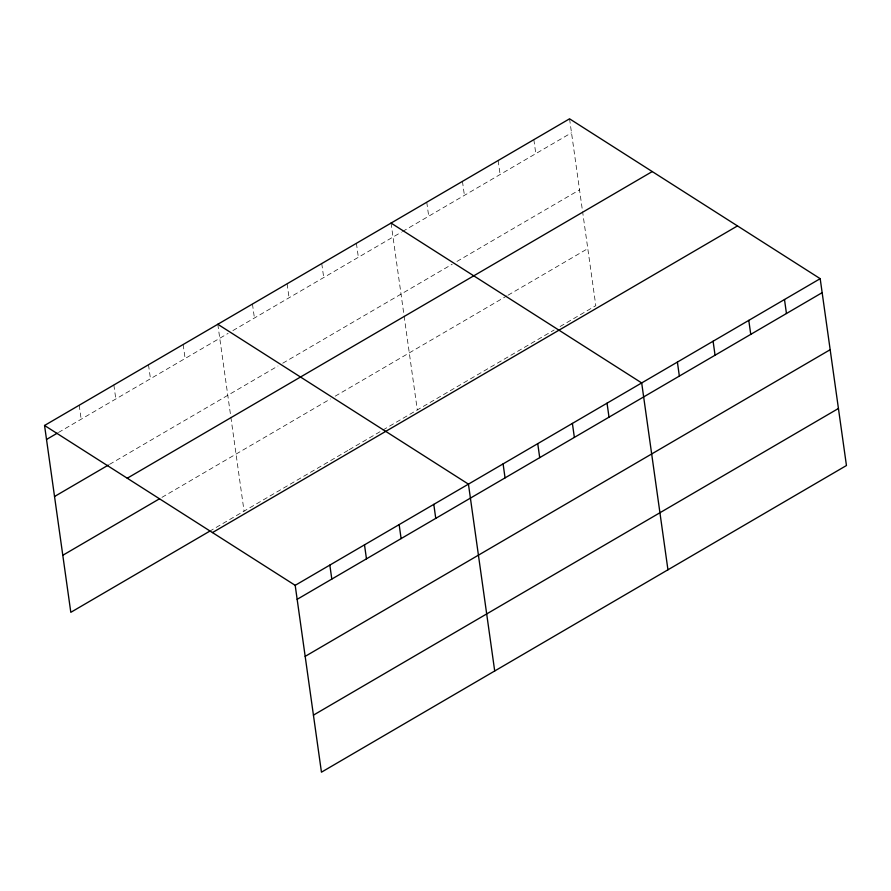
<?xml version="1.0" encoding="UTF-8"?>
<svg xmlns="http://www.w3.org/2000/svg" width="891" height="891" viewBox="0 0 891 891"><rect width="100%" height="100%" fill="white"/><g stroke="black" fill="none" stroke-linecap="round" stroke-linejoin="round"><path stroke-width="0.67" stroke-dasharray="4.46 3.34" d="M58.461 432.48L228.129 333.379M232.907 330.583L401.34 232.195M402.532 231.504L571.51 132.792M109.493 464.4L277.97 366.001M282.748 363.205L452.205 264.226M456.96 261.442L579.529 189.85M161.962 497.356L330.438 398.945M335.216 396.161L506.868 295.89M508.059 295.188L587.793 248.622M209.407 531.37L348.013 450.412M349.205 449.71L554.157 329.993M560.105 326.518L595.812 305.669L582.603 211.713M569.549 118.815L582.413 210.354M533.843 139.664L535.814 153.653M498.147 160.514L500.107 174.502M462.451 181.374L464.411 195.352M426.744 202.224L428.716 216.212M391.049 223.073L403.913 314.612M404.102 315.982L417.311 409.938M356.4 243.31L358.36 257.299M321.751 263.558L323.711 277.546M287.102 283.795L289.063 297.783M252.454 304.031L254.414 318.02M217.794 324.268L230.669 415.807M230.858 417.177L244.056 511.133M183.145 344.516L185.116 358.505M148.496 364.753L150.468 378.742M113.848 384.99L115.819 398.979M79.199 405.238L81.17 419.215"/><path stroke-width="1.34" d="M44.55 425.475L569.549 118.815L820.188 278.671L846.45 465.525L321.451 772.185L295.188 585.331L44.55 425.475L70.812 612.329L209.407 531.37M46.521 439.463L57.269 433.182M54.529 496.51L108.301 465.102M127.257 478.222L652.257 171.562M62.793 555.282L159.578 498.748M212.481 532.573L737.481 225.913M295.188 585.331L820.188 278.671M297.16 599.32L822.159 292.66M305.179 656.366L830.167 349.706M313.432 715.139L838.431 408.479M391.049 223.073L641.687 382.93L667.949 569.795M217.794 324.268L468.443 484.136L494.705 670.99M784.492 299.521L786.452 313.509M748.785 320.37L750.757 334.359M713.09 341.231L715.061 355.219M677.394 362.08L679.354 376.069M607.038 403.178L609.01 417.166M572.39 423.414L574.361 437.403M537.741 443.651L539.712 457.64M503.092 463.888L505.052 477.877M433.794 504.373L435.755 518.362M399.146 524.61L401.106 538.598M364.497 544.846L366.457 558.835M329.837 565.094L331.808 579.083"/></g></svg>
